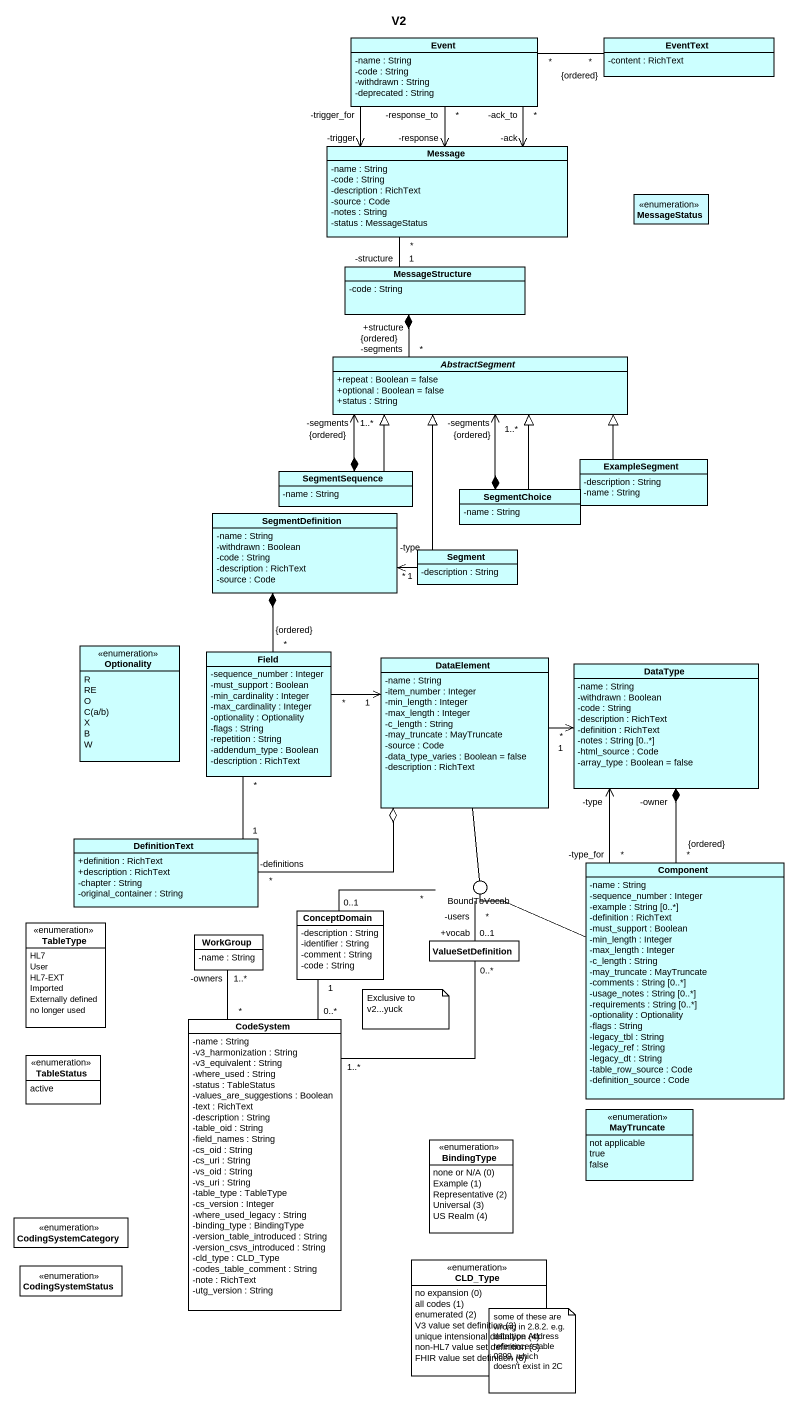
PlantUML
@startuml
title V2
allowmixing
hide circle
hide empty members
skinparam classAttributeIconSize 0
class Event #CCFFFF {
  -name : String
  -code : String
  -withdrawn : String
  -deprecated : String
}
class EventText #CCFFFF {
  -content : RichText
}
class Message #CCFFFF {
  -name : String
  -code : String
  -description : RichText
  -source : Code
  -notes : String
  -status : MessageStatus
}
enum MessageStatus #CCFAFF
class MessageStructure #CCFFFF {
  -code : String
}
abstract class AbstractSegment #CCFFFF {
  +repeat : Boolean = false
  +optional : Boolean = false
  +status : String
}
class SegmentSequence #CCFFFF {
  -name : String
}
class ExampleSegment #CCFFFF {
  -description : String
  -name : String
}
class SegmentChoice #CCFFFF {
  -name : String
}
class SegmentDefinition #CCFFFF {
  -name : String
  -withdrawn : Boolean
  -code : String
  -description : RichText
  -source : Code
}
class Segment #CCFFFF {
  -description : String
}
enum Optionality #CCFFFF {
  R
  RE
  O
  {field} C(a/b)
  X
  B
  W
}
class Field #CCFFFF {
  -sequence_number : Integer
  -must_support : Boolean
  -min_cardinality : Integer
  -max_cardinality : Integer
  -optionality : Optionality
  -flags : String
  -repetition : String
  -addendum_type : Boolean
  -description : RichText
}
class DataElement #CCFFFF {
  -name : String
  -item_number : Integer
  -min_length : Integer
  -max_length : Integer
  -c_length : String
  -may_truncate : MayTruncate
  -source : Code
  -data_type_varies : Boolean = false
  -description : RichText
}
class DataType #CCFFFF {
  -name : String
  -withdrawn : Boolean
  -code : String
  -description : RichText
  -definition : RichText
  -notes : String [0..*]
  -html_source : Code
  -array_type : Boolean = false
}
class DefinitionText #CCFFFF {
  +definition : RichText
  +description : RichText
  -chapter : String
  -original_container : String
}
() BoundToVocab
class "Component" as Component_ #CCFFFF {
  -name : String
  -sequence_number : Integer
  -example : String [0..*]
  -definition : RichText
  -must_support : Boolean
  -min_length : Integer
  -max_length : Integer
  -c_length : String
  -may_truncate : MayTruncate
  -comments : String [0..*]
  -usage_notes : String [0..*]
  -requirements : String [0..*]
  -optionality : Optionality
  -flags : String
  -legacy_tbl : String
  -legacy_ref : String
  -legacy_dt : String
  -table_row_source : Code
  -definition_source : Code
}
enum TableType {
  HL7
  User
  HL7-EXT
  Imported
  Externally defined
  no longer used
}
class WorkGroup {
  -name : String
}
class ConceptDomain {
  -description : String
  -identifier : String
  -comment : String
  -code : String
}
class ValueSetDefinition
class CodeSystem {
  -name : String
  -v3_harmonization : String
  -v3_equivalent : String
  -where_used : String
  -status : TableStatus
  -values_are_suggestions : Boolean
  -text : RichText
  -description : String
  -table_oid : String
  -field_names : String
  -cs_oid : String
  -cs_uri : String
  -vs_oid : String
  -vs_uri : String
  -table_type : TableType
  -cs_version : Integer
  -where_used_legacy : String
  -binding_type : BindingType
  -version_table_introduced : String
  -version_csvs_introduced : String
  -cld_type : CLD_Type
  -codes_table_comment : String
  -note : RichText
  -utg_version : String
}
enum TableStatus {
  active
}
enum MayTruncate #CCFFFF {
  not applicable
  true
  false
}
enum BindingType {
  {field} none or N/A (0)
  {field} Example (1)
  {field} Representative (2)
  {field} Universal (3)
  {field} US Realm (4)
}
enum CodingSystemCategory
enum CodingSystemStatus
enum CLD_Type {
  {field} no expansion (0)
  {field} all codes (1)
  {field} enumerated (2)
  {field} V3 value set definition (3)
  {field} unique intensional definition (4)
  {field} non-HL7 value set definition (5)
  {field} FHIR value set definition (6)
}
Event "*" -right- "*\n{ordered}" EventText
Event "-trigger_for" --> "-trigger" Message
Event "*\n-response_to" --> "-response" Message
Event "*\n-ack_to" --> "-ack" Message
Message "*" -- "1\n-structure" MessageStructure
MessageStructure "+structure" *-- "*\n{ordered}\n-segments" AbstractSegment
SegmentSequence *-up-> "1..*\n-segments\n{ordered}" AbstractSegment
SegmentSequence -up-|> AbstractSegment
ExampleSegment -left-|> AbstractSegment
SegmentChoice -up-|> AbstractSegment
SegmentChoice *-up-> "-segments\n1..*\n{ordered}" AbstractSegment
SegmentDefinition *-- "*\n{ordered}" Field
Segment -up-|> AbstractSegment
Segment "*" -left-> "1\n-type" SegmentDefinition
Field "*" -right-> "1" DataElement
Field "*" -- "1" DefinitionText
DataElement "*" -right-> "1" DataType
DataElement o-left- "-definitions\n*" DefinitionText
DataElement -- BoundToVocab
DataType "-owner" *-- "*\n{ordered}" Component_
BoundToVocab "*" -left- "0..1" ConceptDomain
BoundToVocab "*\n-users" -- "0..1\n+vocab" ValueSetDefinition
Component_ "*\n-type_for" -up-> "-type" DataType
Component_ -left- BoundToVocab
ValueSetDefinition "0..*" -- "1..*" CodeSystem
CodeSystem "*" -up- "1..*\n-owners" WorkGroup
CodeSystem "0..*" -up- "1" ConceptDomain
note as N1
  Exclusive to v2...yuck
end note
note as N2
  some of these are wrong in 2.8.2. e.g. datatype Address references table 0399, which doesn't exist in 2C
end note
@enduml
